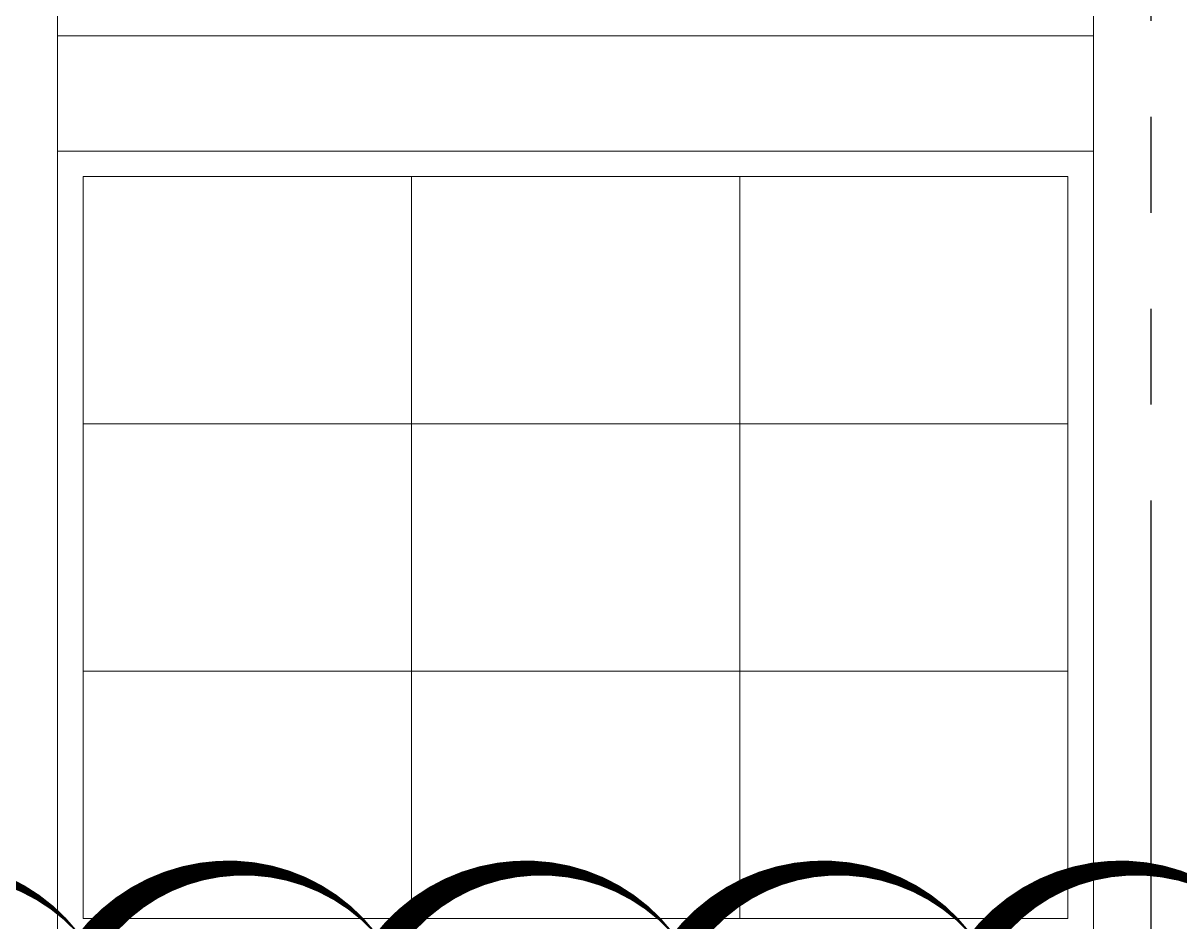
# Model space of a CAD drawing. Header units: inches. Extents: x 10298 to 58665, y -34908 to 21181.
# Drawn here: x 35804 to 40326, y 4203 to 7716 of the extents above; entities that cross this region are included whole.
import ezdxf

# ---------------------------------------------------------------- set-up
doc = ezdxf.new("R2010")
doc.units = ezdxf.units.IN
doc.header["$MEASUREMENT"] = 0
doc.linetypes.add('PHANTOM', pattern=[2.5, 1.25, -0.25, 0.25, -0.25, 0.25, -0.25])
for name, color, linetype in [('M-DIM', 8, 'Continuous'), ('M-HVAC-DUCT-NEW', 5, 'Continuous'), ('M-X-BKGD', 8, 'Continuous')]:
    doc.layers.add(name, color=color, linetype=linetype)

# ---------------------------------------------------------------- blocks, each defined once
blk = doc.blocks.new('GRID')
at = {"layer": 'M-DIM', "linetype": 'PHANTOM', "ltscale": 1500}
blk.add_line((46265.5, 10630.4), (46265.5, 30837.1), dxfattribs=at)
blk = doc.blocks.new('ELEV 1')
at = {"layer": 'M-X-BKGD', "lineweight": 20}
for p, q in [((41990.5, 10921.6), (41990.5, 22294.4)), ((46040.5, 22294.4), (46040.5, 10921.6)), ((46040.5, 18071.6), (41990.5, 18071.6)), ((41990.5, 17621.6), (46040.5, 17621.6))]:
    blk.add_line(p, q, dxfattribs=at)
at = {"layer": 'M-X-BKGD', "lineweight": 0}
for p, q in [((45940.5, 17521.6), (42090.5, 17521.6)), ((42090.5, 14621.6), (42090.5, 17521.6)), ((43373.9, 17521.6), (42090.5, 17521.6)), ((42090.5, 17521.6), (42090.5, 16555)), ((43373.9, 17521.6), (43373.9, 14621.6)), ((43373.9, 16555), (43373.9, 17521.6)), ((44657.2, 17521.6), (43373.9, 17521.6)), ((43373.9, 17521.6), (43373.9, 16555)), ((44657.2, 17521.6), (44657.2, 14621.6)), ((44657.2, 16555), (44657.2, 17521.6)), ((45940.5, 17521.6), (44657.2, 17521.6)), ((44657.2, 17521.6), (44657.2, 16555)), ((45940.5, 17521.6), (45940.5, 14621.6)), ((45940.5, 16555), (45940.5, 17521.6)), ((42090.5, 16555), (45940.5, 16555)), ((42090.5, 16555), (43373.9, 16555)), ((43373.9, 16555), (42090.5, 16555)), ((42090.5, 16555), (42090.5, 15588.3)), ((43373.9, 16555), (44657.2, 16555)), ((44657.2, 16555), (43373.9, 16555)), ((43373.9, 16555), (43373.9, 15588.3)), ((43373.9, 15588.3), (43373.9, 16555)), ((44657.2, 16555), (45940.5, 16555)), ((45940.5, 16555), (44657.2, 16555)), ((44657.2, 16555), (44657.2, 15588.3)), ((44657.2, 15588.3), (44657.2, 16555)), ((45940.5, 15588.3), (45940.5, 16555)), ((42090.5, 15588.3), (45940.5, 15588.3)), ((42090.5, 15588.3), (43373.9, 15588.3)), ((43373.9, 15588.3), (42090.5, 15588.3)), ((42090.5, 15588.3), (42090.5, 14621.6)), ((43373.9, 15588.3), (44657.2, 15588.3)), ((43373.9, 14621.6), (43373.9, 15588.3)), ((44657.2, 15588.3), (43373.9, 15588.3)), ((43373.9, 15588.3), (43373.9, 14621.6)), ((45940.5, 15588.3), (44657.2, 15588.3)), ((44657.2, 15588.3), (44657.2, 14621.6)), ((44657.2, 15588.3), (45940.5, 15588.3)), ((44657.2, 14621.6), (44657.2, 15588.3)), ((45940.5, 14621.6), (45940.5, 15588.3)), ((42090.5, 14621.6), (45940.5, 14621.6)), ((42090.5, 14621.6), (43373.9, 14621.6)), ((43373.9, 14621.6), (44657.2, 14621.6)), ((44657.2, 14621.6), (45940.5, 14621.6))]:
    blk.add_line(p, q, dxfattribs=at)

msp = doc.modelspace()

# ---------------------------------------------------------------- linework, layer by layer
at = {"layer": 'M-HVAC-DUCT-NEW', "color": 2}
msp.add_lwpolyline([(49792, 3882.4, 0, 116.2, 0.520567), (48839.7, 4110.2, 0, 116.2, 0.520567), (47677.5, 4110.2, 0, 116.2, 0.520567), (46515.4, 4110.2, 0, 116.2, 0.520567), (45353.2, 4110.2, 0, 116.2, 0.520567), (44191, 4110.2, 0, 116.2, 0.520567), (43028.9, 4110.2, 0, 116.2, 0.520567), (41866.7, 4110.2, 0, 116.2, 0.520567), (40704.5, 4110.2, 0, 116.2, 0.520567), (39542.4, 4110.2, 0, 116.2, 0.520567), (38380.2, 4110.2, 0, 116.2, 0.520567), (37218, 4110.2, 0, 116.2, 0.520567), (36055.8, 4110.2, 0, 116.2, 0.520567), (34893.7, 4110.2, 0, 116.2, 0.520567), (33731.5, 4110.2, 0, 116.2, 0.520567), (32569.3, 4110.2, 0, 116.2, 0.520567), (31407.2, 4110.2, 0, 116.2, 0.520567), (30245, 4110.2, 0, 116.2, 0.520567)], format="xyseb", dxfattribs=at)

# ---------------------------------------------------------------- block references
at = {"layer": 'M-X-BKGD'}
for name in ['GRID', 'ELEV 1']:
    msp.add_blockref(name, (-6052.4, -10405.9), dxfattribs=at)

doc.saveas('drawing.dxf')
